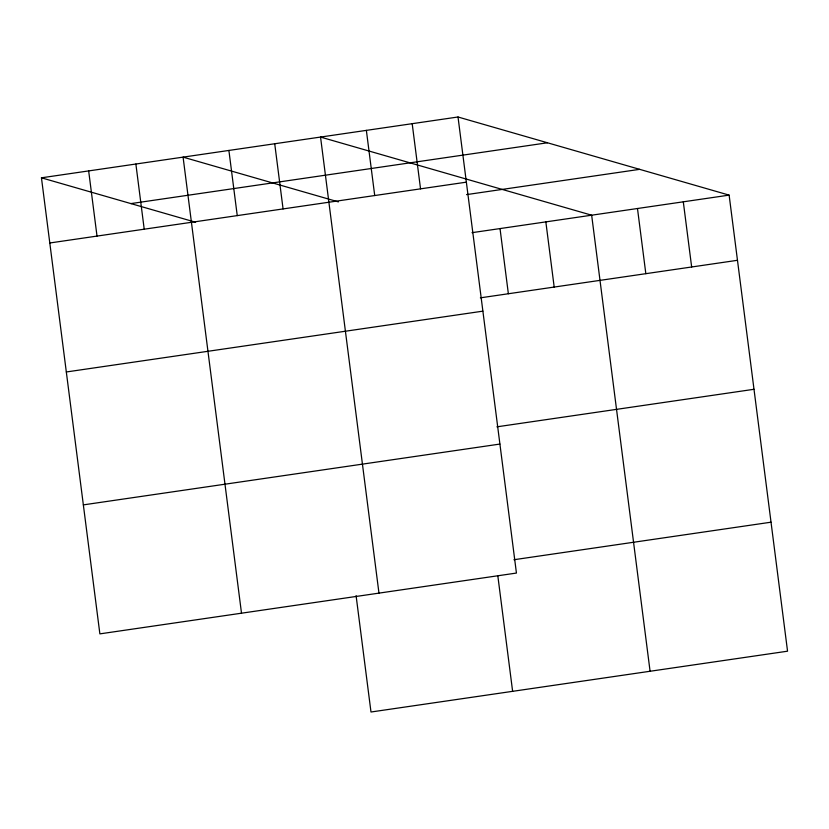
<?xml version="1.0" encoding="UTF-8"?>
<svg xmlns="http://www.w3.org/2000/svg" width="829" height="829" viewBox="0 0 829 829"><rect width="100%" height="100%" fill="white"/><g stroke="black" fill="none" stroke-linecap="round" stroke-linejoin="round"><path stroke-width="1.24" d="M458.012 116.993L516.436 573.057L99.874 633.874L41.45 177.81L458.012 116.993L729.126 195.126L787.55 651.19L370.988 712.007L356.087 595.657M130.92 203.592L547.482 142.775M49.802 242.98L466.354 182.162M466.551 194.618L639.656 169.344M472.012 232.669L729.126 195.126M480.364 297.839L737.478 260.296M66.32 371.972L482.882 311.155M496.892 426.831L753.996 389.288M83.346 504.882L499.908 444.064M513.918 559.73L771.022 522.197M338.387 201.893L183.085 157.137L241.508 613.201M41.45 177.81L195.561 222.224M683.303 201.82L691.655 266.99M637.48 208.504L645.832 273.674M650.081 671.262L591.657 215.198L320.543 137.065L378.967 593.129M545.845 221.882L554.186 287.052M500.022 228.576L508.364 293.746M497.877 576.248L512.623 691.324M412.189 123.687L420.541 188.857M366.366 130.371L374.718 195.54M274.72 143.759L283.072 208.929M228.897 150.443L237.249 215.613M135.873 164.028L144.215 229.198M88.662 170.919L97.014 236.089"/></g></svg>
